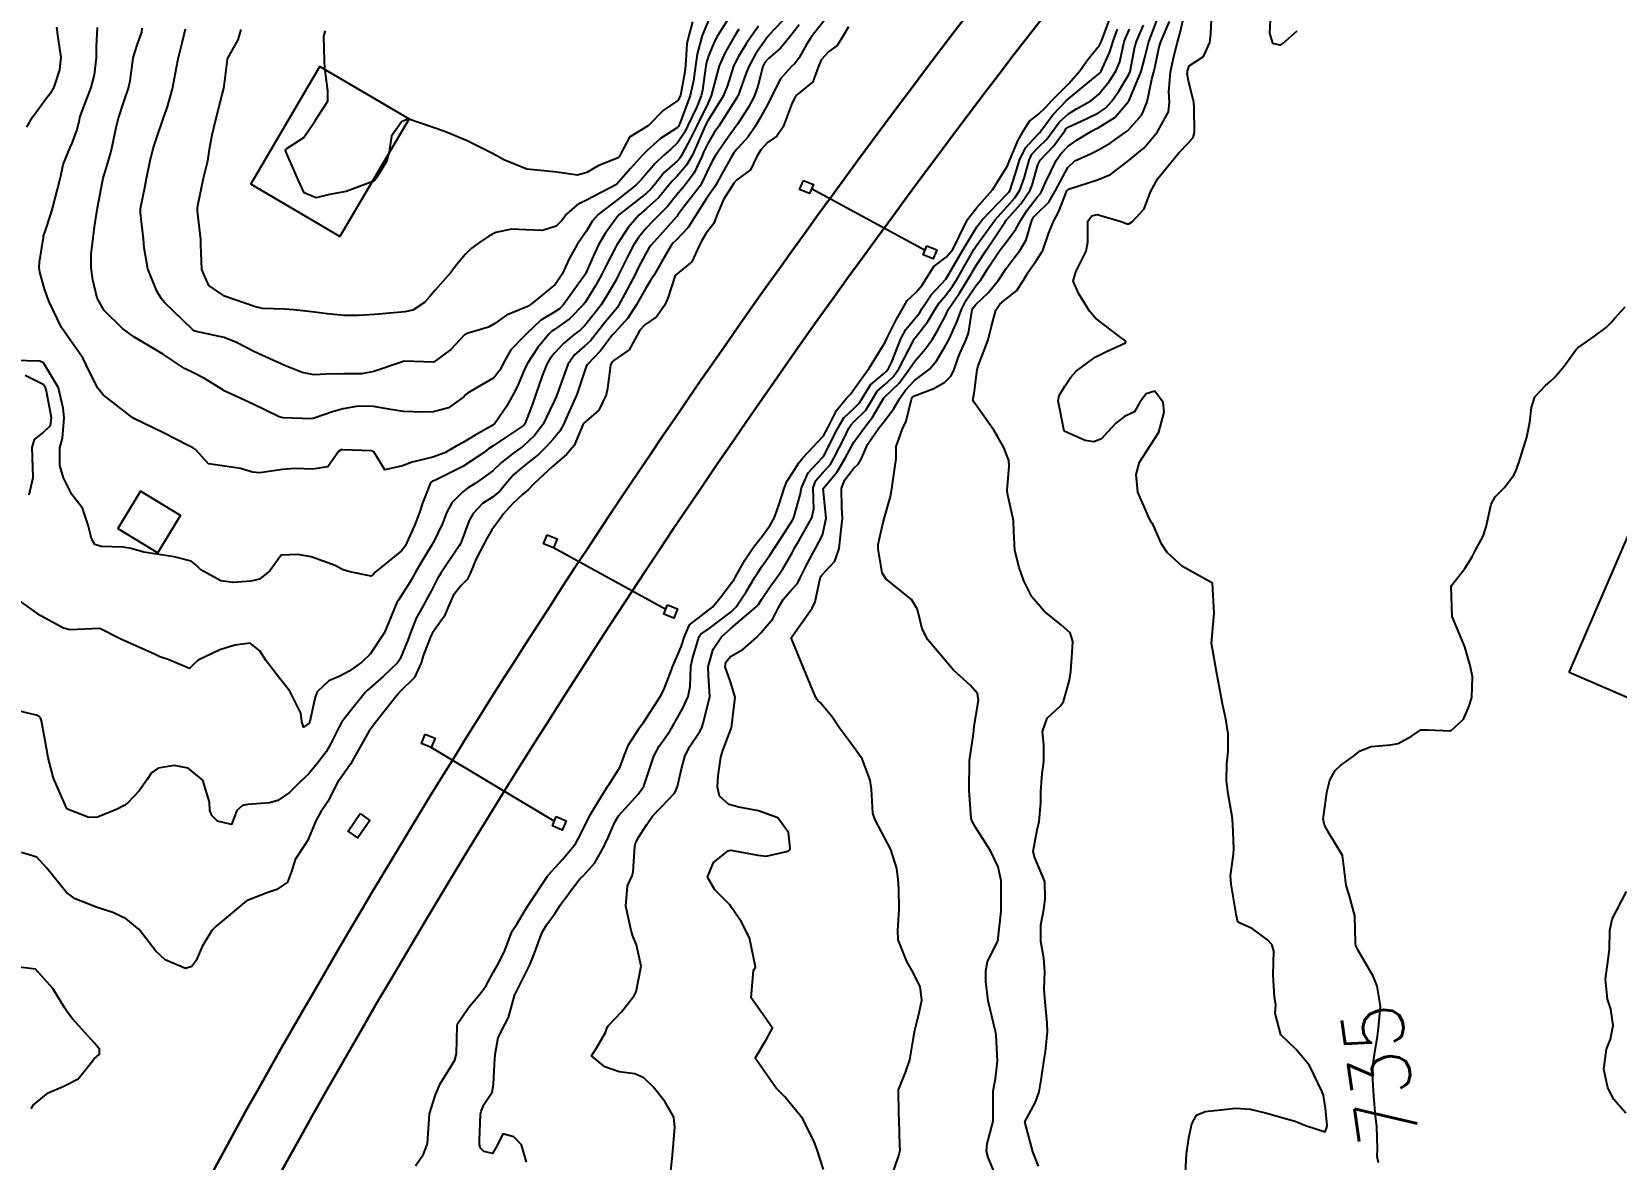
# Model space of a CAD drawing. Header units: metres. Extents: x 318500 to 325275, y 7408834 to 7428799.
# Drawn here: x 322296.4 to 322401.9, y 7417874.3 to 7417949.4 of the extents above; entities that cross this region are included whole.
import ezdxf
from ezdxf.enums import TextEntityAlignment as Align

# ---------------------------------------------------------------- set-up
doc = ezdxf.new("R2010")
doc.units = ezdxf.units.M
doc.header["$MEASUREMENT"] = 0
for name, color, linetype in [('Cotas', 45, 'Continuous'), ('Curvas de Nivel 1m', 11, 'Continuous'), ('Curvas de Nivel 5m', 15, 'Continuous'), ('Edificações', 30, 'Continuous'), ('Hidrografia', 140, 'Continuous'), ('Linha Férrea', 20, 'Continuous'), ('Pórticos', 45, 'Continuous'), ('Vias Primárias', 230, 'Continuous')]:
    doc.layers.add(name, color=color, linetype=linetype)
doc.styles.add('Style-STANDARD', font='STANDARD.shx')

msp = doc.modelspace()

# ---------------------------------------------------------------- linework, layer by layer
at = {"layer": 'Curvas de Nivel 1m', "flags": 128}
for points, elevation in [([(322349.49, 7417950.56), (322348.29, 7417949.02), (322347.96, 7417948.53), (322347.45, 7417947.62), (322347.2, 7417947.27), (322346.95, 7417947.04), (322346.24, 7417946.24), (322345.65, 7417945.06), (322345.4, 7417944.55), (322344.86, 7417943.6), (322344.55, 7417943.07), (322344.08, 7417942.38), (322343.37, 7417941.6), (322343.13, 7417941.31), (322342.99, 7417941.09), (322342.41, 7417940.03), (322341.88, 7417939.1), (322341.32, 7417938.28), (322340.58, 7417937.12), (322340.08, 7417936.34), (322339.29, 7417935.51), (322339.1, 7417935.33), (322338.96, 7417935.14), (322338.33, 7417934.08), (322337.8, 7417933.15), (322337.59, 7417932.81), (322337.24, 7417932.26), (322336.63, 7417931.17), (322336.08, 7417930.32), (322335.2, 7417929.36), (322335.12, 7417929.27), (322335.06, 7417929.19), (322334.25, 7417928.14), (322333.37, 7417927.21), (322333.29, 7417927.09), (322333.16, 7417926.69), (322332.67, 7417925.22), (322332.2, 7417924.15), (322331.79, 7417923.23), (322331.55, 7417922.79), (322331.11, 7417922.25), (322330.62, 7417921.72), (322330.14, 7417921.25), (322329.08, 7417920.41), (322328.47, 7417919.88), (322327.96, 7417919.28), (322327.56, 7417918.79), (322327.06, 7417918.4), (322326.39, 7417917.96), (322325.77, 7417917.31), (322325.51, 7417916.84), (322325.01, 7417915.47), (322324.97, 7417915.36), (322324.95, 7417915.32), (322324.85, 7417915.16), (322323.63, 7417913.34), (322323.39, 7417912.94), (322322.97, 7417912.14), (322322.7, 7417911.62), (322322.55, 7417911.35), (322321.98, 7417910.33), (322321.6, 7417909.36), (322321.43, 7417908.86), (322320.91, 7417907.63), (322320.73, 7417907.37), (322319.8, 7417906.48), (322318.88, 7417905.65), (322318.75, 7417905.54), (322318.61, 7417905.4), (322317.61, 7417904.16), (322317.04, 7417903.43), (322316.85, 7417903.1), (322316.29, 7417901.98), (322315.98, 7417901.44), (322315.49, 7417900.77), (322314.81, 7417899.96), (322314.55, 7417899.71), (322314.28, 7417899.46), (322313.54, 7417898.72), (322312.78, 7417898.19), (322312.22, 7417898.04), (322310.78, 7417897.92), (322310.41, 7417897.87), (322310.05, 7417897.52), (322309.68, 7417896.6), (322308.76, 7417896.82), (322308.41, 7417897.18), (322308.25, 7417897.54), (322308.23, 7417898.09), (322307.77, 7417899.55), (322306.81, 7417900.35), (322305.86, 7417900.53), (322304.81, 7417900.34), (322304.37, 7417900.03), (322304.07, 7417899.6), (322303.55, 7417898.84), (322302.78, 7417898.04), (322302.53, 7417897.86), (322302.08, 7417897.62), (322300.76, 7417897.08), (322300.19, 7417897.07), (322298.77, 7417897.62), (322298.73, 7417897.67), (322298.68, 7417897.76), (322297.83, 7417899.68), (322297.48, 7417901.03), (322297.36, 7417901.68), (322297.04, 7417903.49), (322296.98, 7417903.69), (322296.85, 7417903.82), (322296.68, 7417903.87), (322294.86, 7417904.33)], 728), ([(322347.48, 7417949.84), (322346.85, 7417949.04), (322346.23, 7417948.28), (322345.45, 7417947.6), (322345.19, 7417947.32), (322345.07, 7417947.06), (322344.74, 7417945.75), (322344.49, 7417945.07), (322344.11, 7417944.36), (322343.39, 7417943.25), (322343.27, 7417943.08), (322342.49, 7417941.98), (322341.89, 7417941.1), (322341.69, 7417940.77), (322341.34, 7417940.03), (322341.05, 7417939.4), (322340.88, 7417939.12), (322339.52, 7417937.34), (322339.37, 7417937.14), (322339.35, 7417937.1), (322339.31, 7417937.06), (322338.4, 7417936.04), (322337.62, 7417935.16), (322337.48, 7417934.96), (322337.27, 7417934.61), (322336.77, 7417933.65), (322336.53, 7417933.17), (322335.74, 7417931.69), (322335.48, 7417931.19), (322335.38, 7417931.03), (322335.22, 7417930.84), (322334.48, 7417929.93), (322333.91, 7417929.2), (322333.59, 7417928.81), (322333.19, 7417928.44), (322332.53, 7417927.87), (322332.08, 7417927.23), (322331.47, 7417925.55), (322331.37, 7417925.24), (322331.3, 7417925.08), (322331.14, 7417924.74), (322330.67, 7417923.71), (322330.43, 7417923.25), (322329.87, 7417922.49), (322329.1, 7417921.78), (322328.8, 7417921.56), (322328.39, 7417921.28), (322327.67, 7417920.7), (322327.08, 7417920.15), (322325.91, 7417919.31), (322325.4, 7417918.98), (322325.06, 7417918.72), (322324.36, 7417918.02), (322324.01, 7417917.34), (322323.74, 7417916.63), (322323.11, 7417915.35), (322323.01, 7417915.17), (322322.31, 7417914.04), (322321.92, 7417913.36), (322321.59, 7417912.76), (322320.97, 7417911.77), (322320.8, 7417911.54), (322320.69, 7417911.37), (322320.19, 7417910.13), (322319.88, 7417909.39), (322318.92, 7417907.93), (322318.36, 7417907.41), (322317.52, 7417906.8), (322316.9, 7417906.47), (322316.16, 7417906.17), (322315.4, 7417905.44), (322315.25, 7417905.07), (322314.9, 7417903.45), (322314.89, 7417903.41), (322314.85, 7417903.35), (322314.47, 7417903.08), (322314.38, 7417903.46), (322314.31, 7417904.01), (322313.57, 7417905.47), (322312.89, 7417906.33), (322312, 7417907.49), (322311.58, 7417908.16), (322310.92, 7417908.67), (322309.91, 7417908.53), (322308.92, 7417908.23), (322307.47, 7417907.55), (322307.19, 7417907.27), (322306.9, 7417906.99), (322305.46, 7417907.58), (322305.04, 7417907.72), (322304.91, 7417907.77), (322304.56, 7417907.94), (322302.92, 7417908.67), (322302.27, 7417908.97), (322300.93, 7417909.64), (322298.93, 7417909.56), (322298.5, 7417909.67), (322296.94, 7417910.51), (322295.28, 7417911.72)], 729), ([(322342.97, 7417950.58), (322342.05, 7417949.1), (322341.84, 7417948.72), (322341.45, 7417947.78), (322341.29, 7417947.27), (322341.26, 7417947.11), (322341.04, 7417945.49), (322340.95, 7417945.12), (322340.66, 7417944.38), (322340.07, 7417943.13), (322339.85, 7417942.67), (322339.37, 7417941.98), (322338.94, 7417941.57), (322338.45, 7417941.15), (322337.9, 7417940.6), (322337.34, 7417939.96), (322336.97, 7417939.53), (322336.6, 7417939.17), (322335.32, 7417938.15), (322334.09, 7417937.21), (322333.72, 7417936.8), (322333.29, 7417936.08), (322332.94, 7417935.56), (322332.69, 7417935.22), (322332.18, 7417934.31), (322331.71, 7417933.23), (322331.24, 7417932.54), (322329.67, 7417931.26), (322329.4, 7417931.09), (322329.23, 7417931.01), (322327.99, 7417930.51), (322327.21, 7417929.95), (322326.8, 7417929.7), (322325.45, 7417929.32), (322325.27, 7417929.25), (322325.2, 7417929.19), (322324.3, 7417928.22), (322323.17, 7417927.4), (322323.13, 7417927.39), (322321.17, 7417927.44), (322321.12, 7417927.42), (322321.01, 7417927.37), (322319.16, 7417926.75), (322318.36, 7417926.61), (322317.16, 7417926.61), (322316.02, 7417926.59), (322315.16, 7417926.54), (322314.39, 7417926.69), (322313.17, 7417927.19), (322312.96, 7417927.28), (322312.48, 7417927.49), (322311.18, 7417928.08), (322310.03, 7417928.68), (322309.19, 7417929.03), (322307.34, 7417929.42), (322307.2, 7417929.47), (322307.08, 7417929.56), (322305.23, 7417931.35), (322305.02, 7417931.59), (322304.72, 7417932.11), (322304.12, 7417933.6), (322303.88, 7417934.99), (322303.83, 7417935.6), (322303.62, 7417937.29), (322303.63, 7417937.61), (322303.92, 7417939), (322304.03, 7417939.6), (322304.25, 7417940.7), (322304.48, 7417941.6), (322304.69, 7417942.28), (322305.13, 7417943.59), (322305.2, 7417943.78), (322305.4, 7417944.32), (322305.76, 7417945.58), (322306.02, 7417946.99), (322306.14, 7417947.58), (322306.4, 7417948.63), (322306.63, 7417949.57)], 733), ([(322341.48, 7417950.23), (322341.03, 7417949.12), (322340.68, 7417947.89), (322340.57, 7417947.12), (322340.45, 7417946.1), (322340.23, 7417945.13), (322339.54, 7417943.28), (322339.47, 7417943.14), (322339.45, 7417943.08), (322339.39, 7417943.01), (322338.26, 7417942.27), (322337.36, 7417941.48), (322337.21, 7417941.32), (322337.06, 7417941.16), (322336.25, 7417940.27), (322335.33, 7417939.21), (322333.32, 7417938.16), (322332.69, 7417937.86), (322331.98, 7417937.23), (322331.7, 7417936.84), (322331.3, 7417936.44), (322330.39, 7417936.15), (322329.29, 7417936.19), (322328.33, 7417936.24), (322327.29, 7417936.02), (322326.82, 7417935.76), (322326.13, 7417935.31), (322325.65, 7417934.94), (322325.27, 7417934.57), (322324.7, 7417933.88), (322324.26, 7417933.33), (322323.24, 7417932.17), (322322.87, 7417931.72), (322322.54, 7417931.36), (322321.75, 7417930.84), (322321.22, 7417930.72), (322319.98, 7417930.63), (322319.22, 7417930.55), (322318.15, 7417930.48), (322317.22, 7417930.49), (322316.06, 7417930.6), (322315.22, 7417930.7), (322313.83, 7417930.86), (322313.22, 7417930.91), (322311.76, 7417930.96), (322311.22, 7417931.08), (322309.93, 7417931.52), (322309.23, 7417931.78), (322308.17, 7417932.48), (322307.71, 7417933.55), (322307.64, 7417935.19), (322307.64, 7417935.55), (322307.43, 7417937.43), (322307.42, 7417937.56), (322307.43, 7417937.67), (322307.79, 7417939.55), (322308.11, 7417940.79), (322308.23, 7417941.55), (322308.4, 7417942.52), (322308.65, 7417943.54), (322309.06, 7417945.19), (322309.16, 7417945.53), (322309.2, 7417945.75), (322309.41, 7417947.53), (322309.42, 7417947.55), (322309.44, 7417947.61), (322310.14, 7417948.85), (322310.34, 7417949.52)], 734), ([(322321.94, 7417873.88), (322322.47, 7417874.66), (322322.73, 7417875.35), (322322.84, 7417877.01), (322322.88, 7417877.34), (322323.26, 7417878.61), (322323.58, 7417879.33), (322324.56, 7417880.91), (322324.67, 7417881.32), (322324.71, 7417883.2), (322324.74, 7417883.32), (322325.49, 7417884.43), (322326.23, 7417885.3), (322326.63, 7417885.84), (322327.14, 7417886.78), (322327.43, 7417887.28), (322327.83, 7417888.1), (322328.28, 7417889.27), (322328.4, 7417889.54), (322328.68, 7417889.96), (322329.18, 7417890.78), (322329.46, 7417891.26), (322330.72, 7417893.16), (322330.79, 7417893.24), (322331.71, 7417894.25), (322332.51, 7417895.21), (322332.61, 7417895.36), (322332.76, 7417895.64), (322333.29, 7417896.69), (322333.55, 7417897.2), (322334.01, 7417897.98), (322334.77, 7417899.19), (322334.78, 7417899.21), (322334.8, 7417899.23), (322335.56, 7417900.44), (322335.83, 7417901.18), (322336.11, 7417901.9), (322336.86, 7417903.03), (322336.91, 7417903.11), (322336.94, 7417903.16), (322337.11, 7417903.4), (322338.25, 7417905.14), (322338.47, 7417905.56), (322338.9, 7417906.65), (322339.02, 7417907.02), (322339.06, 7417907.13), (322339.63, 7417908.42), (322339.84, 7417909.12), (322340.17, 7417909.89), (322340.95, 7417910.5), (322341.73, 7417911.1), (322342.28, 7417911.78), (322342.98, 7417912.68), (322343.15, 7417912.91), (322343.24, 7417913.08), (322343.87, 7417914.2), (322344.45, 7417915.06), (322345.03, 7417915.82), (322345.55, 7417916.53), (322345.83, 7417917.04), (322346.16, 7417917.93), (322346.5, 7417919.04), (322346.67, 7417919.44), (322347.09, 7417920.08), (322347.45, 7417920.67), (322347.72, 7417921.02), (322349.11, 7417922.48), (322349.4, 7417923), (322349.96, 7417924.17), (322350.63, 7417924.99), (322350.89, 7417925.25), (322351.16, 7417925.63), (322351.73, 7417926.41), (322352.14, 7417926.97), (322353.2, 7417928.7), (322353.31, 7417928.95), (322353.95, 7417930.2), (322354.36, 7417930.93), (322354.68, 7417931.48), (322355.25, 7417932.02), (322355.67, 7417932.5), (322355.92, 7417932.91), (322356.44, 7417933.74), (322357.27, 7417934.38), (322357.71, 7417934.89), (322358.14, 7417935.74), (322358.69, 7417936.88), (322359.32, 7417937.68), (322360.35, 7417938.85), (322361.36, 7417940.45), (322361.46, 7417940.73), (322361.5, 7417940.84), (322362.06, 7417942.15), (322362.43, 7417942.83), (322362.81, 7417943.42), (322363.41, 7417943.89), (322363.88, 7417944.34), (322364.3, 7417944.81), (322365.43, 7417945.94), (322366.17, 7417946.78), (322366.7, 7417947.53), (322367.47, 7417948.49), (322367.56, 7417948.66), (322367.6, 7417948.76), (322368.11, 7417950.13)], 727), ([(322353.56, 7417872.93), (322354.11, 7417874.56), (322354.2, 7417874.92), (322354.18, 7417875.23), (322354.15, 7417876.93), (322354.12, 7417877.33), (322354.1, 7417878.93), (322354.55, 7417880.08), (322354.86, 7417880.92), (322355.09, 7417882.4), (322355.18, 7417882.91), (322355.47, 7417884.05), (322355.64, 7417884.9), (322355.54, 7417885.82), (322354.98, 7417886.91), (322354.65, 7417887.47), (322354.07, 7417888.93), (322354.06, 7417889.55), (322354.15, 7417890.93), (322354.12, 7417892.33), (322354.08, 7417892.93), (322353.99, 7417893.67), (322353.58, 7417894.94), (322352.77, 7417896.48), (322352.52, 7417896.95), (322352.39, 7417897.35), (322352.3, 7417898.96), (322352.21, 7417899.55), (322351.67, 7417900.96), (322350.85, 7417902.11), (322350.18, 7417902.98), (322349.66, 7417903.78), (322348.88, 7417904.71), (322348.73, 7417904.85), (322348.61, 7417905), (322348.39, 7417905.51), (322347.76, 7417907.02), (322346.94, 7417909.03), (322348.34, 7417911.01), (322348.54, 7417911.43), (322348.88, 7417913), (322348.91, 7417913.08), (322348.99, 7417913.19), (322349.85, 7417914.14), (322350.14, 7417914.98), (322350.27, 7417916.22), (322350.36, 7417916.98), (322350.33, 7417917.7), (322350.29, 7417918.98), (322350.52, 7417919.54), (322351.09, 7417920.29), (322351.44, 7417920.62), (322351.63, 7417920.96), (322352.04, 7417921.89), (322352.76, 7417922.96), (322352.91, 7417923.16), (322353.13, 7417923.44), (322353.78, 7417924.3), (322354.16, 7417924.93), (322354.57, 7417925.52), (322355.17, 7417926.15), (322355.6, 7417926.49), (322356.15, 7417926.91), (322356.63, 7417927.46), (322357.19, 7417928.39), (322357.46, 7417928.9), (322358.01, 7417930.1), (322358.29, 7417930.88), (322358.61, 7417931.51), (322359.25, 7417932.47), (322359.43, 7417932.69), (322359.57, 7417932.87), (322360.07, 7417933.66), (322360.87, 7417934.85), (322361.29, 7417935.39), (322361.9, 7417936.23), (322362.23, 7417936.83), (322362.66, 7417937.49), (322363.33, 7417938.36), (322363.54, 7417938.62), (322363.65, 7417938.82), (322363.88, 7417939.34), (322364.6, 7417940.8), (322364.91, 7417941.25), (322365.37, 7417941.74), (322365.98, 7417942.18), (322366.94, 7417942.77), (322367.23, 7417942.92), (322367.39, 7417942.99), (322368.49, 7417943.66), (322369.41, 7417944.74), (322369.42, 7417944.76), (322370.24, 7417946.73), (322370.5, 7417947.67), (322370.76, 7417948.72), (322370.95, 7417949.25), (322371.5, 7417950.67)], 731), ([(322360.47, 7417873.48), (322360.06, 7417874.43), (322359.96, 7417874.85), (322359.99, 7417875.34), (322360.39, 7417876.84), (322360.4, 7417876.95), (322360.4, 7417878.84), (322360.55, 7417879.68), (322360.69, 7417880.84), (322360.59, 7417882.58), (322360.55, 7417882.84), (322360.53, 7417882.9), (322360.07, 7417884.85), (322359.92, 7417886.14), (322359.91, 7417886.85), (322360.03, 7417887.47), (322360.67, 7417888.75), (322360.69, 7417888.82), (322360.7, 7417888.84), (322360.91, 7417890.63), (322360.93, 7417890.84), (322360.94, 7417891.07), (322360.92, 7417892.84), (322360.73, 7417893.77), (322360.22, 7417894.85), (322359.25, 7417896.38), (322358.97, 7417896.87), (322358.93, 7417897.02), (322358.8, 7417898.87), (322358.83, 7417900.87), (322359.09, 7417902.63), (322359.11, 7417902.87), (322359.13, 7417903.14), (322359.43, 7417904.86), (322359.36, 7417905.33), (322358.89, 7417905.85), (322357.75, 7417906.88), (322356.92, 7417907.87), (322356.05, 7417908.9), (322355.67, 7417909.63), (322355.36, 7417910.91), (322354.97, 7417911.58), (322353.26, 7417912.95), (322353, 7417913.35), (322352.73, 7417914.95), (322352.73, 7417915.25), (322353.04, 7417916.53), (322353.15, 7417916.95), (322353.57, 7417918.43), (322353.66, 7417918.94), (322353.83, 7417920.2), (322353.94, 7417920.94), (322353.93, 7417921.76), (322354.37, 7417922.93), (322354.6, 7417923.46), (322354.97, 7417924.92), (322355.03, 7417925.04), (322355.15, 7417925.13), (322356.44, 7417925.63), (322357.17, 7417926.05), (322357.61, 7417926.46), (322357.81, 7417926.89), (322358.11, 7417927.81), (322358.61, 7417928.88), (322358.76, 7417929.32), (322359.01, 7417930.87), (322359.08, 7417931.03), (322359.24, 7417931.22), (322360.09, 7417932.01), (322360.75, 7417932.85), (322361.27, 7417933.62), (322361.79, 7417934.32), (322362.2, 7417934.83), (322362.59, 7417935.52), (322362.98, 7417936.82), (322363.09, 7417937.04), (322363.32, 7417937.28), (322364.1, 7417938.03), (322364.54, 7417938.8), (322365.36, 7417940.35), (322365.83, 7417940.78), (322366.88, 7417941.25), (322367.37, 7417941.49), (322368.18, 7417941.95), (322369.28, 7417942.74), (322369.35, 7417942.79), (322369.39, 7417942.83), (322370.29, 7417943.85), (322370.66, 7417944.72), (322370.95, 7417946.23), (322371.1, 7417946.72), (322371.17, 7417946.98), (322371.46, 7417948.38), (322371.53, 7417948.65), (322371.55, 7417948.71), (322372.14, 7417950.05)], 732), ([(322363.42, 7417873.85), (322363.04, 7417874.8), (322362.51, 7417876.81), (322363.22, 7417878.11), (322363.46, 7417878.8), (322363.61, 7417879.74), (322363.77, 7417880.8), (322363.89, 7417881.48), (322364.01, 7417882.8), (322363.99, 7417883.4), (322363.85, 7417884.8), (322363.79, 7417885.63), (322363.84, 7417886.8), (322363.76, 7417887.69), (322363.56, 7417888.8), (322363.57, 7417889.91), (322363.74, 7417890.8), (322363.87, 7417891.63), (322363.83, 7417892.8), (322363.17, 7417894.37), (322363.07, 7417894.81), (322363.33, 7417896.25), (322363.46, 7417896.8), (322363.57, 7417898.03), (322363.57, 7417898.8), (322363.65, 7417899.97), (322363.78, 7417900.8), (322363.76, 7417901.89), (322363.68, 7417902.8), (322364, 7417903.67), (322364.88, 7417904.49), (322365.08, 7417904.79), (322365.49, 7417906.2), (322365.56, 7417906.78), (322365.66, 7417908.04), (322365.71, 7417908.78), (322365.52, 7417909.36), (322364.95, 7417909.88), (322363.8, 7417910.8), (322362.97, 7417911.76), (322362.43, 7417912.82), (322362.12, 7417913.71), (322361.85, 7417914.83), (322361.77, 7417916.1), (322361.74, 7417916.83), (322361.37, 7417918.53), (322361.34, 7417918.84), (322361.47, 7417920.46), (322361.43, 7417920.84), (322361.11, 7417921.69), (322360.69, 7417922.42), (322360.44, 7417922.85), (322359.15, 7417924.68), (322359.05, 7417924.87), (322359.06, 7417924.96), (322359.16, 7417925.44), (322359.32, 7417926.72), (322359.33, 7417926.87), (322359.38, 7417927.07), (322360.06, 7417928.86), (322360.29, 7417929.78), (322360.57, 7417930.85), (322360.84, 7417931.24), (322361.24, 7417931.58), (322361.95, 7417932.13), (322362.41, 7417932.83), (322362.73, 7417933.37), (322363.27, 7417934.12), (322363.71, 7417934.81), (322364.11, 7417936), (322364.43, 7417936.8), (322364.75, 7417937.37), (322365.31, 7417938.79), (322365.34, 7417938.84), (322365.47, 7417938.92), (322367.35, 7417939.53), (322368.22, 7417939.88), (322369.33, 7417940.74), (322369.35, 7417940.75), (322370.45, 7417941.64), (322371.33, 7417942.71), (322371.36, 7417942.75), (322371.39, 7417942.81), (322372.06, 7417944.05), (322372.13, 7417944.7), (322372.1, 7417945.37), (322372.21, 7417946.7), (322372.42, 7417947.74), (322372.67, 7417948.69), (322372.84, 7417949.33), (322373.16, 7417950.69)], 733), ([(322373.2, 7417873.41), (322373.27, 7417874.67), (322373.42, 7417875.74), (322373.63, 7417876.66), (322373.93, 7417877.25), (322374.52, 7417877.48), (322375.55, 7417877.61), (322376.53, 7417877.71), (322377.5, 7417877.64), (322378.52, 7417877.4), (322380.16, 7417876.93), (322380.51, 7417876.84), (322381.2, 7417876.56), (322382.5, 7417876.13), (322382.62, 7417876.44), (322382.63, 7417876.55), (322382.53, 7417877.72), (322382.39, 7417878.55), (322382.31, 7417878.79), (322381.45, 7417880.56), (322380.58, 7417881.62), (322379.54, 7417882.59), (322379.18, 7417884.03), (322379.21, 7417884.59), (322379.13, 7417885.1), (322379.04, 7417886.59), (322379.08, 7417888.18), (322378.95, 7417888.6), (322378.67, 7417888.91), (322377.64, 7417889.67), (322376.69, 7417890.09), (322376.58, 7417890.63), (322376.56, 7417890.77), (322376.24, 7417892.63), (322376.2, 7417893.17), (322376.4, 7417894.63), (322376.42, 7417894.97), (322376.35, 7417896.63), (322376.3, 7417897.12), (322376.04, 7417898.64), (322375.94, 7417899.51), (322375.95, 7417900.64), (322376.04, 7417901.44), (322376.05, 7417902.64), (322375.89, 7417903.62), (322375.67, 7417904.64), (322375.37, 7417906.19), (322375.29, 7417906.65), (322374.94, 7417908.66), (322375.11, 7417910.66), (322374.99, 7417912.66), (322373.01, 7417913.78), (322371.99, 7417914.7), (322371.61, 7417915.28), (322371.04, 7417916.54), (322370.98, 7417916.65), (322370.94, 7417916.71), (322370.8, 7417916.96), (322370.02, 7417918.73), (322369.91, 7417919.91), (322370.15, 7417920.72), (322371.12, 7417922.22), (322371.43, 7417922.71), (322371.78, 7417924.06), (322371.71, 7417924.7), (322371.16, 7417925.44), (322370.59, 7417925.28), (322370.17, 7417924.72), (322369.8, 7417924.07), (322369.14, 7417923.77), (322368.56, 7417923.32), (322368.03, 7417922.75), (322367.6, 7417922.27), (322367.11, 7417922.08), (322366.52, 7417922.17), (322365.12, 7417922.79), (322364.72, 7417924.8), (322364.8, 7417925.15), (322365.16, 7417925.78), (322365.57, 7417926.39), (322365.93, 7417926.78), (322367.19, 7417927.71), (322367.89, 7417928.06), (322369.2, 7417928.67), (322369.24, 7417928.74), (322369.2, 7417928.81), (322368.93, 7417929.01), (322367.22, 7417930.3), (322366.8, 7417930.77), (322366.1, 7417931.92), (322365.72, 7417932.78), (322365.89, 7417933.4), (322366.58, 7417934.77), (322366.7, 7417935.36), (322366.71, 7417936.77), (322366.96, 7417937.13), (322367.32, 7417937.2), (322368.93, 7417936.74), (322369.31, 7417936.59), (322369.44, 7417936.6), (322369.66, 7417936.73), (322370.46, 7417937.59), (322370.87, 7417938.72), (322371.35, 7417939.6), (322372.24, 7417940.7), (322372.75, 7417941.31), (322373.38, 7417941.95), (322373.72, 7417942.34), (322373.81, 7417942.68), (322373.79, 7417944.3), (322373.75, 7417944.68), (322373.43, 7417946.01), (322373.32, 7417946.57), (322373.33, 7417946.68), (322373.34, 7417946.78), (322373.45, 7417947.1), (322374.41, 7417947.72), (322374.83, 7417948.67), (322374.89, 7417949.25), (322374.96, 7417950.67)], 734), ([(322378.87, 7417950.61), (322378.8, 7417949.29), (322378.99, 7417948.61), (322379.47, 7417948.5), (322379.56, 7417948.51), (322379.69, 7417948.6), (322380.63, 7417949.44)], 734), ([(322350.76, 7417949.7), (322350.35, 7417948.99), (322350, 7417948.46), (322349.46, 7417948.06), (322348.95, 7417947.51), (322348.75, 7417947.01), (322348.39, 7417946.05), (322347.41, 7417945.25), (322347.3, 7417945.15), (322347.22, 7417945.03), (322347.01, 7417944.64), (322346.42, 7417943.04), (322346, 7417942.43), (322345.37, 7417942), (322344.92, 7417941.51), (322344.67, 7417941.07), (322344.23, 7417940.19), (322343.34, 7417939.53), (322343.13, 7417939.29), (322343, 7417939.08), (322342.44, 7417938.21), (322341.97, 7417937.1), (322341.79, 7417936.61), (322341.29, 7417935.96), (322340.97, 7417935.43), (322340.83, 7417935.12), (322340.33, 7417934.06), (322339.25, 7417933.18), (322339.23, 7417933.16), (322339.22, 7417933.14), (322338.73, 7417931.65), (322338.51, 7417931.15), (322337.98, 7417930.39), (322337.21, 7417929.86), (322336.87, 7417929.5), (322336.69, 7417929.17), (322336.16, 7417928.2), (322335.17, 7417927.51), (322335, 7417927.37), (322334.91, 7417927.19), (322334.72, 7417925.63), (322334.64, 7417925.2), (322334.14, 7417924.19), (322333.12, 7417923.3), (322333.09, 7417923.25), (322333.07, 7417923.21), (322332.49, 7417921.83), (322332, 7417921.23), (322331.08, 7417920.46), (322329.79, 7417919.26), (322329.43, 7417918.89), (322329.06, 7417918.58), (322328.39, 7417917.94), (322327.8, 7417917.28), (322327.48, 7417916.84), (322327.02, 7417916.21), (322326.68, 7417915.63), (322326.52, 7417915.3), (322325.98, 7417914.28), (322325.58, 7417913.31), (322325.38, 7417912.92), (322324.98, 7417912.52), (322324.45, 7417911.85), (322324.22, 7417911.33), (322323.84, 7417910.44), (322323.08, 7417909.35), (322322.93, 7417909.09), (322322.45, 7417907.82), (322322.31, 7417907.36), (322321.87, 7417906.38), (322320.88, 7417905.41), (322320.86, 7417905.39), (322320.84, 7417905.37), (322320.69, 7417905.19), (322319.27, 7417903.39), (322318.84, 7417902.78), (322318.06, 7417901.41), (322317.62, 7417900.61), (322316.8, 7417899.49), (322316.77, 7417899.46), (322316.76, 7417899.43), (322316.09, 7417898.13), (322315.63, 7417897.44), (322315.32, 7417896.89), (322314.75, 7417895.51), (322314.71, 7417895.45), (322313.93, 7417894.27), (322313.68, 7417893.47), (322313.42, 7417892.76), (322312.7, 7417892.27), (322312.11, 7417892.08), (322310.69, 7417891.51), (322309.6, 7417890.6), (322308.67, 7417889.83), (322308.38, 7417889.53), (322307.73, 7417888.47), (322307.33, 7417887.55), (322307.05, 7417887.14), (322306.63, 7417887.02), (322305.28, 7417887.58), (322304.65, 7417888.17), (322303.55, 7417889.6), (322302.68, 7417890.31), (322301.79, 7417890.74), (322300.68, 7417891.1), (322300.29, 7417891.25), (322299.27, 7417891.66), (322298.7, 7417892.07), (322297.4, 7417893.68), (322296.73, 7417894.43), (322295.71, 7417894.73)], 727), ([(322344.78, 7417949.76), (322344.28, 7417949.07), (322343.96, 7417948.58), (322343.45, 7417947.73), (322343.22, 7417947.31), (322343.12, 7417947.08), (322342.71, 7417945.8), (322342.42, 7417945.09), (322341.39, 7417943.44), (322341.22, 7417943.11), (322340.67, 7417941.82), (322340.35, 7417941.13), (322339.99, 7417940.49), (322339.34, 7417939.74), (322339.03, 7417939.44), (322338.79, 7417939.15), (322338.13, 7417938.34), (322337.31, 7417937.6), (322336.81, 7417937.17), (322336.11, 7417936.36), (322335.34, 7417935.19), (322335.32, 7417935.14), (322335.28, 7417935.06), (322334.64, 7417933.81), (322334.33, 7417933.2), (322333.95, 7417932.5), (322333.23, 7417931.35), (322333.13, 7417931.21), (322332.18, 7417930.27), (322331.2, 7417929.56), (322331.01, 7417929.44), (322330.81, 7417929.25), (322330.09, 7417928.36), (322329.37, 7417927.27), (322329.17, 7417926.85), (322328.7, 7417925.73), (322328.47, 7417925.28), (322327.99, 7417924.43), (322327.22, 7417923.29), (322327.17, 7417923.24), (322327.12, 7417923.21), (322325.9, 7417922.51), (322325.1, 7417922.02), (322324.65, 7417921.78), (322323.9, 7417921.34), (322323.09, 7417921.05), (322321.71, 7417920.73), (322321.08, 7417920.48), (322319.9, 7417920.21), (322319.16, 7417921.4), (322319.09, 7417921.46), (322319.01, 7417921.48), (322317.09, 7417921.55), (322316.99, 7417921.54), (322316.81, 7417921.43), (322316.1, 7417920.42), (322315.08, 7417920.25), (322313.92, 7417920.31), (322313.08, 7417920.23), (322311.58, 7417920.01), (322311.08, 7417920.06), (322310.29, 7417920.31), (322309.08, 7417920.48), (322308.15, 7417920.62), (322307.3, 7417921.56), (322307.09, 7417921.7), (322306.84, 7417921.82), (322305.11, 7417922.69), (322303.23, 7417923.61), (322303.12, 7417923.67), (322302.94, 7417923.8), (322301.14, 7417925.21), (322300.78, 7417925.65), (322300.24, 7417926.74), (322299.79, 7417927.66), (322299.18, 7417928.52), (322298.36, 7417929.68), (322297.56, 7417931.36), (322297.43, 7417931.69), (322297.24, 7417932.27), (322296.93, 7417933.38), (322296.89, 7417933.7), (322296.91, 7417934.04), (322297.16, 7417935.69), (322297.18, 7417935.79), (322297.29, 7417936.07), (322297.69, 7417937.31), (322297.79, 7417937.69), (322298.11, 7417938.9), (322298.3, 7417939.68), (322298.49, 7417940.53), (322298.95, 7417941.67), (322299.08, 7417941.95), (322299.38, 7417942.8), (322299.56, 7417943.5), (322299.6, 7417943.67), (322299.71, 7417943.98), (322300.34, 7417945.66), (322300.57, 7417946.51), (322300.69, 7417947.65), (322300.71, 7417948.4), (322300.77, 7417949.65)], 731), ([(322343.47, 7417949.54), (322343.18, 7417949.08), (322342.55, 7417947.99), (322342.16, 7417947.1), (322342, 7417946.54), (322341.63, 7417945.11), (322341.4, 7417944.61), (322340.66, 7417943.12), (322340.25, 7417942.26), (322339.64, 7417941.14), (322339.53, 7417940.96), (322339.35, 7417940.77), (322338.5, 7417940), (322337.82, 7417939.16), (322337.6, 7417938.89), (322337.32, 7417938.64), (322335.48, 7417937.19), (322335.4, 7417937.1), (322335.31, 7417936.98), (322334.56, 7417935.94), (322334.13, 7417935.2), (322333.85, 7417934.62), (322333.25, 7417933.27), (322333.23, 7417933.23), (322333.22, 7417933.21), (322333.16, 7417933.12), (322331.81, 7417931.23), (322331.53, 7417930.93), (322331.22, 7417930.73), (322330.29, 7417930.18), (322329.32, 7417929.27), (322329.27, 7417929.2), (322329.2, 7417929.13), (322328.28, 7417928.19), (322327.77, 7417927.28), (322327.58, 7417926.87), (322327.16, 7417926.33), (322325.41, 7417925.32), (322325.26, 7417925.21), (322325.15, 7417925.08), (322324.13, 7417924.35), (322323.13, 7417924.08), (322322.45, 7417924.04), (322321.13, 7417924.1), (322320.29, 7417924.23), (322319.14, 7417924.42), (322318.11, 7417924.44), (322317.13, 7417924.27), (322316.48, 7417924.09), (322315.12, 7417923.62), (322314.98, 7417923.6), (322313.12, 7417923.67), (322312.86, 7417923.74), (322311.14, 7417924.58), (322309.2, 7417925.47), (322309.15, 7417925.5), (322309.1, 7417925.53), (322307.9, 7417926.29), (322307.16, 7417926.66), (322306.55, 7417926.96), (322305.62, 7417927.58), (322305.17, 7417927.89), (322304.5, 7417928.28), (322303.19, 7417929.06), (322302.44, 7417929.62), (322301.22, 7417930.82), (322300.75, 7417931.65), (322300.45, 7417932.86), (322300.35, 7417933.65), (322300.35, 7417934.57), (322300.47, 7417935.65), (322300.56, 7417936.38), (322300.76, 7417937.65), (322301.09, 7417939.41), (322301.15, 7417939.64), (322301.19, 7417939.78), (322301.34, 7417940.27), (322301.66, 7417941.33), (322301.73, 7417941.63), (322302, 7417943.01), (322302.17, 7417943.63), (322302.55, 7417944.77), (322302.83, 7417945.62), (322302.93, 7417946.11), (322303.14, 7417947.61), (322303.2, 7417947.86), (322303.46, 7417948.61), (322303.71, 7417949.36), (322303.75, 7417949.61)], 732), ([(322329.33, 7417874.12), (322329, 7417875.26), (322328.49, 7417875.81), (322327.76, 7417876), (322327.4, 7417875.28), (322327.07, 7417874.69), (322326.48, 7417874.82), (322326.25, 7417875.07), (322326.2, 7417875.29), (322326.2, 7417875.58), (322326.26, 7417877.29), (322326.3, 7417877.51), (322326.52, 7417877.98), (322327.04, 7417878.77), (322327.12, 7417879.28), (322327.19, 7417880.65), (322327.25, 7417881.28), (322327.45, 7417882.41), (322327.89, 7417883.28), (322328.14, 7417883.74), (322328.56, 7417885.27), (322328.58, 7417885.31), (322328.62, 7417885.39), (322329.56, 7417887.26), (322329.87, 7417888.03), (322330.3, 7417889.25), (322330.41, 7417889.5), (322330.68, 7417889.94), (322331.23, 7417890.7), (322331.58, 7417891.23), (322332.72, 7417892.78), (322332.91, 7417893.01), (322333.12, 7417893.21), (322333.88, 7417894.05), (322334.52, 7417895.19), (322334.59, 7417895.35), (322334.76, 7417895.74), (322335.2, 7417896.76), (322335.46, 7417897.18), (322336.79, 7417898.65), (322337.15, 7417899.15), (322337.56, 7417900.41), (322337.81, 7417901.15), (322338.17, 7417901.81), (322338.86, 7417902.82), (322338.98, 7417903.01), (322339.05, 7417903.13), (322339.71, 7417904.29), (322340.09, 7417905.12), (322340.22, 7417905.79), (322340.27, 7417907.12), (322340.38, 7417907.66), (322340.82, 7417909.11), (322340.86, 7417909.19), (322340.94, 7417909.26), (322341.5, 7417909.65), (322342.96, 7417910.76), (322343.28, 7417911.08), (322343.96, 7417912.08), (322344.54, 7417913.06), (322344.71, 7417913.34), (322345, 7417913.78), (322345.52, 7417914.53), (322345.86, 7417915.04), (322346.32, 7417915.74), (322347.04, 7417916.86), (322347.12, 7417917.03), (322347.55, 7417918.54), (322347.64, 7417919.02), (322348.08, 7417920.02), (322349.01, 7417921), (322349.1, 7417921.11), (322350.05, 7417922.99), (322350.45, 7417923.67), (322351.14, 7417924.32), (322351.48, 7417924.64), (322351.68, 7417924.97), (322352.24, 7417925.88), (322353.18, 7417926.67), (322353.32, 7417926.8), (322353.42, 7417926.95), (322353.64, 7417927.4), (322354.24, 7417928.93), (322354.58, 7417929.56), (322355.22, 7417930.33), (322355.49, 7417930.65), (322355.65, 7417930.92), (322356.28, 7417931.87), (322357.24, 7417932.9), (322358.41, 7417934.88), (322359.3, 7417936.38), (322359.67, 7417936.86), (322361.34, 7417938.59), (322361.46, 7417938.72), (322361.52, 7417938.84), (322361.97, 7417940.22), (322362.15, 7417940.83), (322362.54, 7417941.66), (322363.39, 7417942.55), (322363.52, 7417942.68), (322363.62, 7417942.82), (322364.38, 7417943.84), (322365.28, 7417944.79), (322365.42, 7417944.92), (322366.32, 7417945.67), (322367.44, 7417946.58), (322367.52, 7417946.67), (322367.58, 7417946.76), (322368.16, 7417948.05), (322368.39, 7417948.75), (322368.67, 7417949.56)], 728), ([(322338.89, 7417873.13), (322339.04, 7417874.55), (322339.1, 7417875.12), (322339.21, 7417876.42), (322339.14, 7417877.12), (322338.53, 7417878.16), (322337.75, 7417879.14), (322337.13, 7417879.73), (322336.55, 7417879.99), (322335.5, 7417880.13), (322334.55, 7417880.46), (322333.66, 7417881.2), (322334.01, 7417881.75), (322334.58, 7417882.76), (322334.7, 7417883.08), (322334.77, 7417883.19), (322335.65, 7417884.12), (322336.47, 7417885.16), (322336.62, 7417885.46), (322336.96, 7417887.16), (322336.66, 7417888.58), (322336.4, 7417889.16), (322336.29, 7417889.55), (322335.93, 7417891.17), (322336.06, 7417892.52), (322336.36, 7417893.17), (322336.44, 7417893.45), (322336.54, 7417895.16), (322336.58, 7417895.33), (322336.76, 7417895.71), (322337.33, 7417896.59), (322337.72, 7417897.15), (322338.79, 7417898.27), (322339.21, 7417898.71), (322339.38, 7417899.12), (322339.64, 7417900.3), (322339.86, 7417901.12), (322340.18, 7417901.78), (322340.86, 7417902.8), (322340.98, 7417902.99), (322341.03, 7417903.11), (322341.1, 7417903.34), (322341.53, 7417905.1), (322341.45, 7417906.55), (322341.43, 7417907.1), (322341.76, 7417908.27), (322342.31, 7417909.09), (322342.95, 7417909.68), (322344.6, 7417911.06), (322344.77, 7417911.25), (322344.97, 7417911.57), (322345.57, 7417912.46), (322346, 7417913.04), (322346.4, 7417913.63), (322347.01, 7417914.69), (322347.13, 7417914.91), (322347.2, 7417915.03), (322347.43, 7417915.43), (322348.32, 7417917.01), (322348.45, 7417917.61), (322348.42, 7417919.01), (322348.58, 7417919.5), (322349.09, 7417920.05), (322349.54, 7417920.55), (322349.8, 7417920.99), (322350.49, 7417922.36), (322350.79, 7417922.98), (322350.91, 7417923.19), (322351.13, 7417923.41), (322351.91, 7417924.19), (322352.38, 7417924.96), (322352.68, 7417925.44), (322353.16, 7417925.88), (322353.72, 7417926.39), (322354.11, 7417926.94), (322355.1, 7417928.82), (322355.14, 7417928.92), (322355.16, 7417928.96), (322355.2, 7417929), (322356.05, 7417930.08), (322356.53, 7417930.91), (322356.81, 7417931.33), (322357.24, 7417931.85), (322357.7, 7417932.44), (322357.98, 7417932.89), (322358.89, 7417934.49), (322359.1, 7417934.87), (322359.28, 7417935.15), (322360.53, 7417936.85), (322361.32, 7417937.74), (322361.85, 7417938.32), (322362.17, 7417938.83), (322362.48, 7417939.7), (322362.79, 7417940.83), (322362.97, 7417941.22), (322363.37, 7417941.65), (322363.96, 7417942.23), (322364.39, 7417942.8), (322364.82, 7417943.38), (322365.41, 7417943.91), (322365.95, 7417944.24), (322366.89, 7417944.77), (322367.42, 7417945.2), (322368.13, 7417946.06), (322368.56, 7417946.75), (322368.82, 7417947.38), (322369.13, 7417948.74), (322369.22, 7417949), (322369.48, 7417949.55)], 729), ([(322296.21, 7417918.54), (322296.49, 7417919.7), (322296.44, 7417921.05), (322296.42, 7417921.7), (322296.57, 7417922.22), (322297.1, 7417922.65), (322297.64, 7417923.16), (322297.7, 7417923.68), (322297.38, 7417925.45), (322297.31, 7417925.69), (322297.15, 7417925.9), (322295.95, 7417926.5)], 729), ([(322402.53, 7417877.38), (322401.73, 7417878.29), (322401.32, 7417879.07), (322401.06, 7417880.3), (322401.24, 7417881.64), (322401.5, 7417882.3), (322401.68, 7417883.22), (322401.51, 7417884.3), (322401.29, 7417884.96), (322401.17, 7417886.3), (322401.35, 7417887.61), (322401.43, 7417888.3), (322401.45, 7417889.53), (322401.61, 7417890.3), (322402.57, 7417892.13)], 736), ([(322296.36, 7417877.69), (322296.51, 7417877.94), (322297.47, 7417878.73), (322298.53, 7417879.18), (322299.48, 7417879.66), (322299.95, 7417880.24), (322300.55, 7417880.99), (322300.89, 7417881.3), (322300.9, 7417881.63), (322300.57, 7417882.04), (322299.1, 7417883.66), (322298.88, 7417883.95), (322298.6, 7417884.36), (322297.8, 7417885.68), (322296.63, 7417886.97), (322295.19, 7417887.15)], 726)]:
    msp.add_lwpolyline(points, dxfattribs=dict(at, elevation=elevation))
at = {"layer": 'Curvas de Nivel 5m', "flags": 128}
for points, elevation in [([(322347.26, 7417951.03), (322345.47, 7417949.14), (322345.43, 7417949.1), (322345.4, 7417949.06), (322344.59, 7417947.93), (322344.13, 7417947.07), (322343.94, 7417946.57), (322343.41, 7417945.13), (322343.4, 7417945.1), (322343.36, 7417945.03), (322342.13, 7417943.1), (322341.83, 7417942.66), (322341.37, 7417941.9), (322341.12, 7417941.36), (322341.02, 7417941.12), (322340.48, 7417939.99), (322339.85, 7417939.13), (322339.32, 7417938.49), (322338.71, 7417937.75), (322338.11, 7417937.15), (322337.71, 7417936.75), (322337.3, 7417936.3), (322336.78, 7417935.68), (322336.45, 7417935.17), (322336.05, 7417934.4), (322335.46, 7417933.19), (322335.25, 7417932.78), (322334.66, 7417931.77), (322334.29, 7417931.2), (322333.83, 7417930.59), (322333.21, 7417929.83), (322332.9, 7417929.52), (322332.51, 7417929.22), (322331.79, 7417928.63), (322331.18, 7417927.96), (322330.86, 7417927.56), (322330.68, 7417927.25), (322330.38, 7417926.47), (322329.96, 7417925.26), (322329.74, 7417924.66), (322329.21, 7417923.27), (322329.18, 7417923.21), (322329.12, 7417923.16), (322327.99, 7417922.4), (322327.1, 7417921.81), (322326.79, 7417921.6), (322326.39, 7417921.3), (322325.08, 7417920.43), (322323.23, 7417919.51), (322323.07, 7417919.45), (322323, 7417919.42), (322322.93, 7417919.35), (322322.41, 7417918), (322322.21, 7417917.36), (322321.88, 7417916.5), (322321.37, 7417915.37), (322321.25, 7417915.13), (322321, 7417914.82), (322319.26, 7417913.4), (322319.13, 7417913.26), (322318.99, 7417913.14), (322317.57, 7417913.42), (322317.13, 7417913.56), (322316.99, 7417913.62), (322316.58, 7417913.84), (322315, 7417914.42), (322314.11, 7417914.57), (322313, 7417914.52), (322312.23, 7417913.49), (322311.55, 7417912.94), (322310.98, 7417912.79), (322309.8, 7417912.7), (322308.98, 7417912.81), (322307.65, 7417913.55), (322307.31, 7417913.88), (322307, 7417914.14), (322305.86, 7417914.43), (322305, 7417914.55), (322303.86, 7417914.74), (322303, 7417914.98), (322302.46, 7417915.07), (322301, 7417915.1), (322300.59, 7417915.23), (322300.37, 7417915.65), (322300.15, 7417916.53), (322299.76, 7417917.66), (322299.05, 7417918.57), (322298.51, 7417919.68), (322298.26, 7417920.49), (322298.25, 7417921.68), (322298.44, 7417922.33), (322298.55, 7417923.68), (322298.49, 7417924.31), (322298.16, 7417925.68), (322297.17, 7417927.33), (322296.93, 7417927.45), (322295.17, 7417927.48)], 730), ([(322340.39, 7417950.04), (322340.13, 7417949.13), (322340.01, 7417948.58), (322339.91, 7417947.13), (322339.87, 7417946.7), (322339.58, 7417945.14), (322339.41, 7417944.79), (322338.42, 7417944.13), (322337.48, 7417943.16), (322337.43, 7417943.12), (322337.39, 7417943.09), (322336.18, 7417942.37), (322335.57, 7417941.19), (322335.49, 7417941.06), (322335.36, 7417940.96), (322334.1, 7417940.45), (322333.34, 7417940), (322332.72, 7417939.84), (322331.34, 7417940.04), (322330.48, 7417940.12), (322329.34, 7417940.23), (322327.81, 7417940.84), (322327.36, 7417941.11), (322327.02, 7417941.3), (322325.37, 7417942.12), (322324.04, 7417942.68), (322323.38, 7417942.92), (322322.08, 7417943.36), (322321.56, 7417943.53), (322321.39, 7417943.53), (322321, 7417943.38), (322320.34, 7417942.42), (322320.18, 7417941.39), (322320, 7417940.74), (322319.33, 7417939.65), (322319.23, 7417939.5), (322319.1, 7417939.4), (322317.32, 7417938.74), (322316.22, 7417938.54), (322315.32, 7417938.31), (322314.52, 7417938.66), (322314.15, 7417939.47), (322313.36, 7417941.25), (322313.28, 7417941.48), (322313.3, 7417941.54), (322313.36, 7417941.6), (322314.5, 7417942.33), (322315.25, 7417943.45), (322315.39, 7417943.67), (322316.09, 7417944.75), (322316.1, 7417945.44), (322315.91, 7417946.97), (322315.88, 7417947.45), (322315.84, 7417949.08), (322315.94, 7417949.45)], 735), ([(322349.1, 7417873.62), (322348.65, 7417875), (322348.49, 7417875.48), (322347.73, 7417877.01), (322346.53, 7417878.46), (322345.94, 7417879.04), (322344.56, 7417881.05), (322345.31, 7417882.31), (322345.7, 7417883.04), (322344.61, 7417884.59), (322344.29, 7417885.05), (322344.45, 7417886.87), (322344.56, 7417887.05), (322344.57, 7417887.12), (322344.18, 7417889.06), (322343.61, 7417890.14), (322342.98, 7417891.08), (322342.86, 7417891.24), (322342.7, 7417891.41), (322341.86, 7417892.24), (322341.37, 7417893.1), (322341.77, 7417894.06), (322342.75, 7417894.84), (322342.94, 7417894.88), (322344.74, 7417894.56), (322345.29, 7417894.49), (322346.75, 7417894.83), (322346.86, 7417894.92), (322346.88, 7417895.03), (322346.77, 7417896.07), (322346.07, 7417897.04), (322344.78, 7417897.51), (322343.46, 7417897.75), (322342.79, 7417897.92), (322342.18, 7417898.48), (322342.05, 7417899.09), (322342.08, 7417899.83), (322342.27, 7417901.09), (322342.41, 7417901.52), (322342.85, 7417902.7), (322342.96, 7417902.98), (322342.97, 7417903.08), (322342.99, 7417903.21), (322343.23, 7417905.07), (322342.9, 7417906.1), (322342.56, 7417907.09), (322342.6, 7417907.4), (322342.92, 7417907.78), (322343.73, 7417908.26), (322344.64, 7417909.05), (322344.94, 7417909.35), (322345.72, 7417910.28), (322346.11, 7417911.04), (322346.42, 7417911.58), (322346.98, 7417912.22), (322347.36, 7417912.65), (322347.55, 7417913.02), (322348.03, 7417913.99), (322348.6, 7417915.01), (322349.03, 7417915.87), (322349.27, 7417917), (322349.09, 7417918.97), (322349.1, 7417919), (322350, 7417920.07), (322350.55, 7417920.98), (322351.11, 7417922.05), (322351.78, 7417922.97), (322352.37, 7417923.72), (322353.09, 7417924.95), (322353.11, 7417924.99), (322353.15, 7417925.03), (322354.13, 7417925.98), (322354.82, 7417926.93), (322355.19, 7417927.45), (322355.86, 7417928.24), (322356.35, 7417928.91), (322356.67, 7417929.44), (322357.22, 7417930.47), (322357.36, 7417930.77), (322357.43, 7417930.9), (322358.15, 7417931.98), (322358.71, 7417932.88), (322359.27, 7417933.81), (322359.95, 7417934.86), (322361.19, 7417936.72), (322361.27, 7417936.84), (322361.31, 7417936.88), (322362.24, 7417937.92), (322362.86, 7417938.82), (322363, 7417939.17), (322363.36, 7417940.52), (322363.52, 7417940.82), (322364.41, 7417941.77), (322365.16, 7417942.79), (322365.26, 7417942.93), (322365.39, 7417943.03), (322366.58, 7417943.59), (322367.41, 7417943.99), (322367.87, 7417944.3), (322368.29, 7417944.75), (322368.76, 7417945.42), (322369.44, 7417946.53), (322369.52, 7417946.74), (322369.83, 7417948.37), (322369.94, 7417948.73), (322370.4, 7417949.81)], 730), ([(322296.07, 7417943.02), (322296.44, 7417943.7), (322297.4, 7417945.01), (322297.71, 7417945.38), (322297.89, 7417945.69), (322298.26, 7417946.85), (322298.34, 7417947.68), (322298.14, 7417949), (322298.06, 7417949.68)], 730), ([(322386.05, 7417874.07), (322385.97, 7417874.5), (322385.99, 7417875), (322385.93, 7417876.5), (322385.85, 7417877.17), (322385.74, 7417878.5), (322385.68, 7417879.63), (322385.68, 7417880.5), (322385.78, 7417881.29), (322385.98, 7417882.5), (322386.06, 7417883.03), (322386.18, 7417884.5), (322385.97, 7417885.83), (322385.69, 7417886.5), (322384.67, 7417888.25), (322384.54, 7417888.52), (322384.51, 7417888.69), (322384.47, 7417890.52), (322384.1, 7417891.91), (322383.9, 7417892.53), (322383.79, 7417893.48), (322383.66, 7417894.54), (322382.77, 7417896), (322382.46, 7417896.55), (322382.37, 7417896.96), (322382.58, 7417898.55), (322382.61, 7417898.75), (322382.82, 7417899.55), (322383.17, 7417900.2), (322383.54, 7417900.54), (322384.29, 7417901.07), (322384.84, 7417901.5), (322385.57, 7417901.8), (322386.85, 7417901.9), (322387.37, 7417901.98), (322388.24, 7417902.48), (322388.86, 7417902.91), (322389.32, 7417902.91), (322390.86, 7417902.83), (322391.71, 7417903.6), (322392.06, 7417904.43), (322392.26, 7417905.06), (322392.31, 7417906.43), (322392.16, 7417907.19), (322391.79, 7417908.43), (322390.96, 7417910.44), (322390.89, 7417912.44), (322390.91, 7417912.52), (322390.99, 7417912.62), (322391.8, 7417913.64), (322392.28, 7417914.43), (322392.54, 7417914.91), (322393.03, 7417915.8), (322393.22, 7417916.42), (322393.55, 7417917.93), (322393.82, 7417918.41), (322394.44, 7417919.04), (322395.09, 7417919.89), (322395.25, 7417920.24), (322395.29, 7417920.39), (322395.39, 7417920.67), (322395.93, 7417922.38), (322396.13, 7417923.38), (322396.23, 7417924.37), (322396.46, 7417925.07), (322397.17, 7417925.83), (322397.47, 7417926.07), (322397.77, 7417926.35), (322398.42, 7417927.12), (322399.2, 7417928.2), (322399.33, 7417928.34), (322400.44, 7417929.1), (322401.22, 7417929.68), (322401.53, 7417930), (322401.78, 7417930.3), (322402.47, 7417931.06)], 735)]:
    msp.add_lwpolyline(points, dxfattribs=dict(at, elevation=elevation))
at = {"layer": 'Edificações'}
for points in [[(322310.97, 7417939.22), (322315.57, 7417947.07), (322321.51, 7417943.59), (322316.91, 7417935.74)], [(322303.63, 7417918.79), (322302.13, 7417916.3), (322304.79, 7417914.68), (322306.3, 7417917.17)], [(322398.74, 7417906.72), (322402.69, 7417915.88), (322419, 7417908.85), (322415.05, 7417899.69)]]:
    msp.add_lwpolyline(points, close=True, dxfattribs=at)
at = {"layer": 'Hidrografia'}
msp.add_lwpolyline([(322318.26, 7417897.32), (322318.9, 7417896.87), (322318.1, 7417895.71), (322317.46, 7417896.16)], close=True, dxfattribs=at)
at = {"layer": 'Linha Férrea'}
for points in [[(323316.21, 7418903.38), (323295.96, 7418857.36), (323255.66, 7418767.11), (323232.01, 7418717.9), (323140.48, 7418539.7, -0.015254), (323123.01, 7418508.23, -0.061006), (323056.4, 7418409.18, -0.093744), (322932.68, 7418312.34), (322756.56, 7418221.68), (322577.42, 7418127.21, 0.021826), (322500.35, 7418082.33, 0.036627), (322429.66, 7418027.86, 0.080354), (322310.74, 7417877.68), (322269.07, 7417801.22), (322233.98, 7417737.99, -0.002223), (322154.87, 7417593.01)], [(322154.87, 7417593.01, 0.002223), (322233.98, 7417737.99), (322269.07, 7417801.22), (322310.74, 7417877.68, -0.080354), (322429.66, 7418027.86, -0.036627), (322500.35, 7418082.33, -0.021826), (322577.42, 7418127.21), (322756.56, 7418221.68), (322932.68, 7418312.34, 0.093744), (323056.4, 7418409.18, 0.061006), (323123.01, 7418508.23, 0.015254), (323140.48, 7418539.7), (323232.01, 7418717.9), (323255.66, 7418767.11), (323295.96, 7418857.36), (323316.21, 7418903.38)], [(323318.17, 7418898.23), (323303.7, 7418864.83, 0.016709), (323274.18, 7418784.72, -0.035367), (323251.3, 7418730.96), (323150.8, 7418532.23, -0.11004), (322987.22, 7418339.83, -0.043194), (322935.02, 7418307.81), (322758.73, 7418217.45), (322579.69, 7418123.41, 0.015591), (322512.53, 7418085.27, 0.028884), (322446.68, 7418037.34, 0.09114), (322311.04, 7417869.94), (322250.35, 7417758.08, 0.01377), (322231.11, 7417719.38, -0.006143), (322196.38, 7417647.06, -0.005702), (322169.67, 7417596.02)], [(322169.67, 7417596.02, 0.005702), (322196.38, 7417647.06, 0.006143), (322231.11, 7417719.38, -0.01377), (322250.35, 7417758.08), (322311.04, 7417869.94, -0.09114), (322446.68, 7418037.34, -0.028884), (322512.53, 7418085.27, -0.015591), (322579.69, 7418123.41), (322758.73, 7418217.45), (322935.02, 7418307.81, 0.043194), (322987.22, 7418339.83, 0.11004), (323150.8, 7418532.23), (323251.3, 7418730.96, 0.035367), (323274.18, 7418784.72, -0.016709), (323303.7, 7418864.83), (323318.17, 7418898.23)]]:
    msp.add_lwpolyline(points, format="xyb", dxfattribs=at)
at = {"layer": 'Pórticos'}
for points in [[(322347.76, 7417939.48), (322348.43, 7417939.21), (322348.18, 7417938.6), (322347.51, 7417938.87)], [(322355.98, 7417935.13), (322356.65, 7417934.86), (322356.4, 7417934.25), (322355.74, 7417934.52)], [(322330.71, 7417915.89), (322331.37, 7417915.62), (322331.12, 7417915.01), (322330.46, 7417915.28)], [(322338.72, 7417911.22), (322339.38, 7417910.95), (322339.14, 7417910.34), (322338.47, 7417910.61)], [(322322.58, 7417902.62), (322323.24, 7417902.35), (322322.99, 7417901.73), (322322.33, 7417902)], [(322331.3, 7417897.12), (322331.96, 7417896.85), (322331.71, 7417896.23), (322331.05, 7417896.5)]]:
    msp.add_lwpolyline(points, close=True, dxfattribs=at)
for points in [[(322355.86, 7417934.82), (322348.3, 7417938.91)], [(322338.6, 7417910.91), (322331.12, 7417915.01)], [(322331.17, 7417896.81), (322322.99, 7417901.73)]]:
    msp.add_lwpolyline(points, dxfattribs=at)
at = {"layer": 'Vias Primárias'}
for points in [[(323715.64, 7420145.55, 0), (323709.04, 7420132.94)], [(323831.09, 7420001.79, 0), (323833.84, 7420008.44, 0.220888)], [(322871.76, 7418055.65, 0.000002), (322880.94, 7418048.89, -0.018146)]]:
    msp.add_lwpolyline(points, format="xyb", dxfattribs=at)

# ---------------------------------------------------------------- texts
at = {"layer": 'Cotas', "style": 'Style-STANDARD'}
msp.add_text('735', height=4, rotation=98.1977, dxfattribs=at).set_placement((322386.14, 7417879.96, 735), align=Align.MIDDLE_CENTER)

doc.saveas('drawing.dxf')
